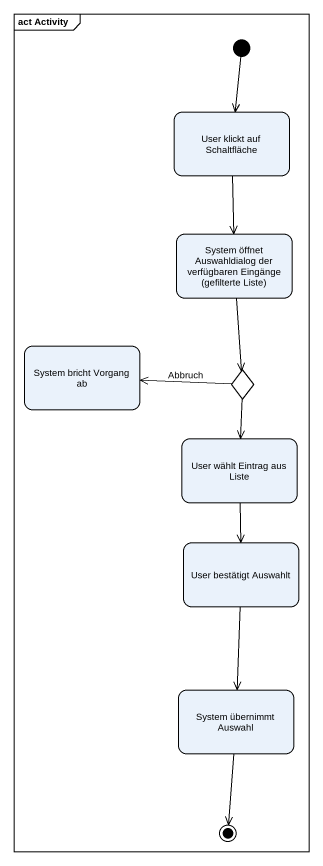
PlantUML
@startuml
mainframe act Activity
hide empty description
state "User klickt auf Schaltfläche" as User_klickt_auf_Schaltfläche
state "System öffnet Auswahldialog der verfügbaren Eingänge (gefilterte Liste)" as System_öffnet_Auswahldialog
state "System bricht Vorgang ab" as System_bricht_Vorgang_ab
state choice1 <<choice>>
state "User wählt Eintrag aus Liste" as User_wählt_Eintrag_aus_Liste
state "User bestätigt Auswahlt" as User_bestätigt_Auswahlt
state "System übernimmt Auswahl" as System_übernimmt_Auswahl
[*] --> User_klickt_auf_Schaltfläche
User_klickt_auf_Schaltfläche --> System_öffnet_Auswahldialog
System_öffnet_Auswahldialog --> choice1
choice1 -left-> System_bricht_Vorgang_ab : Abbruch
choice1 --> User_wählt_Eintrag_aus_Liste
User_wählt_Eintrag_aus_Liste --> User_bestätigt_Auswahlt
User_bestätigt_Auswahlt --> System_übernimmt_Auswahl
System_übernimmt_Auswahl --> [*]
@enduml
